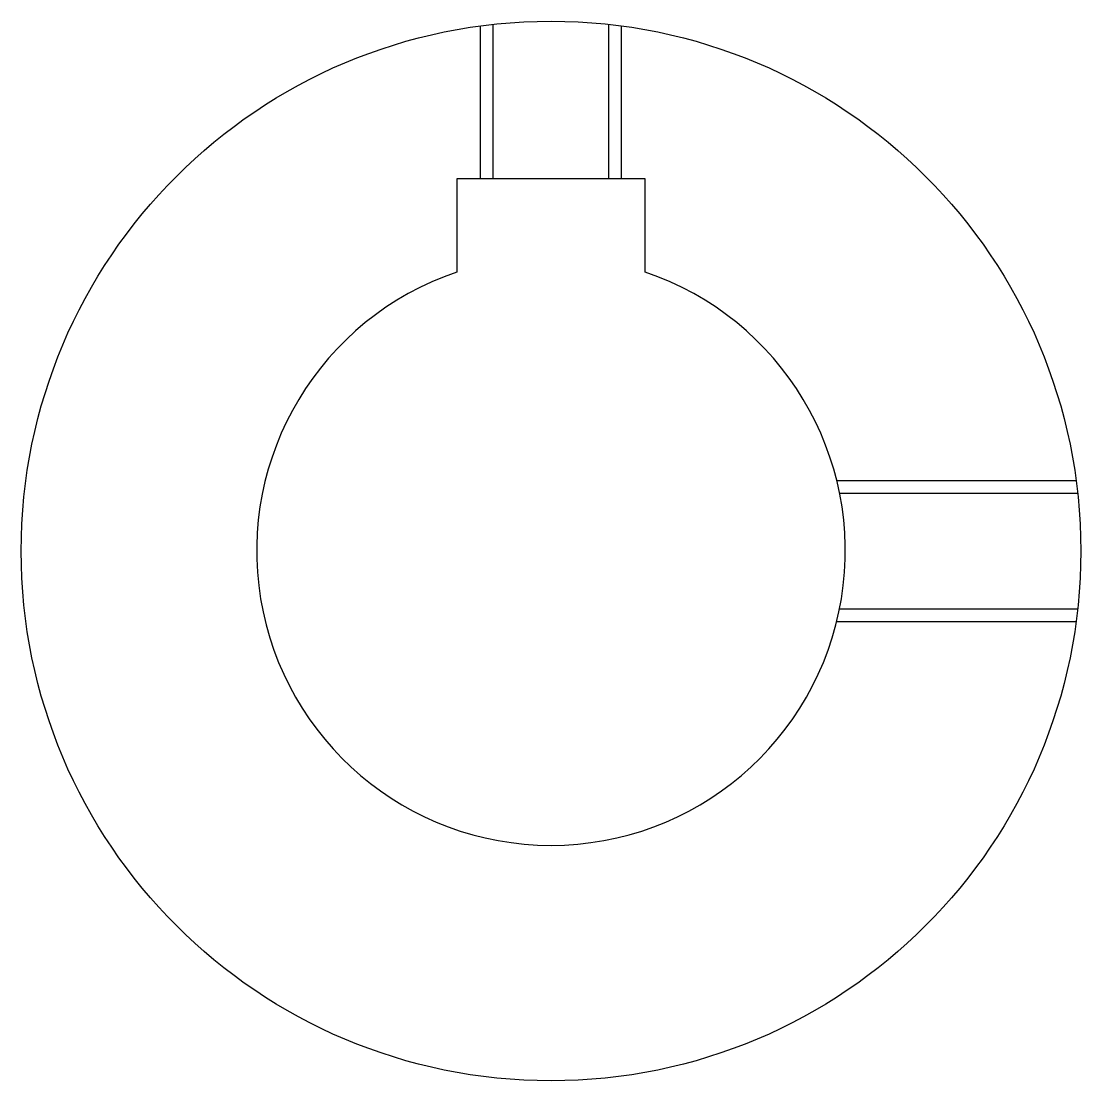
# Model space of a CAD drawing. Header units: metres. Extents: x 158 to 401, y 128 to 191.
# Drawn here: x 356.09 to 401.09, y 136.96 to 181.96 of the extents above.
import ezdxf

# ---------------------------------------------------------------- set-up
doc = ezdxf.new("R2010")
doc.units = ezdxf.units.M

msp = doc.modelspace()

# ---------------------------------------------------------------- linework, layer by layer
at = {"color": 4}
for points in [[(376.126953, 175.256516), (376.126953, 181.821625)], [(381.046967, 175.256516), (381.046967, 181.821625)], [(375.586975, 175.256516), (375.586975, 181.755615)], [(381.586975, 175.256516), (381.586975, 181.755615)], [(382.586975, 171.299225), (382.586975, 175.256516), (374.586975, 175.256516), (374.586975, 171.299225)], [(390.721619, 162.456512), (400.886047, 162.456512)], [(390.842499, 161.916519), (400.952087, 161.916519)], [(390.842499, 156.996506), (400.952087, 156.996506)], [(390.721619, 156.456512), (400.886047, 156.456512)]]:
    msp.add_lwpolyline(points, dxfattribs=at)
msp.add_circle((378.586975, 159.456512), 22.5, dxfattribs=at)
msp.add_arc((378.586975, 159.456512), 12.5, 108.6629252, 71.3370748, dxfattribs=at)

doc.saveas('drawing.dxf')
